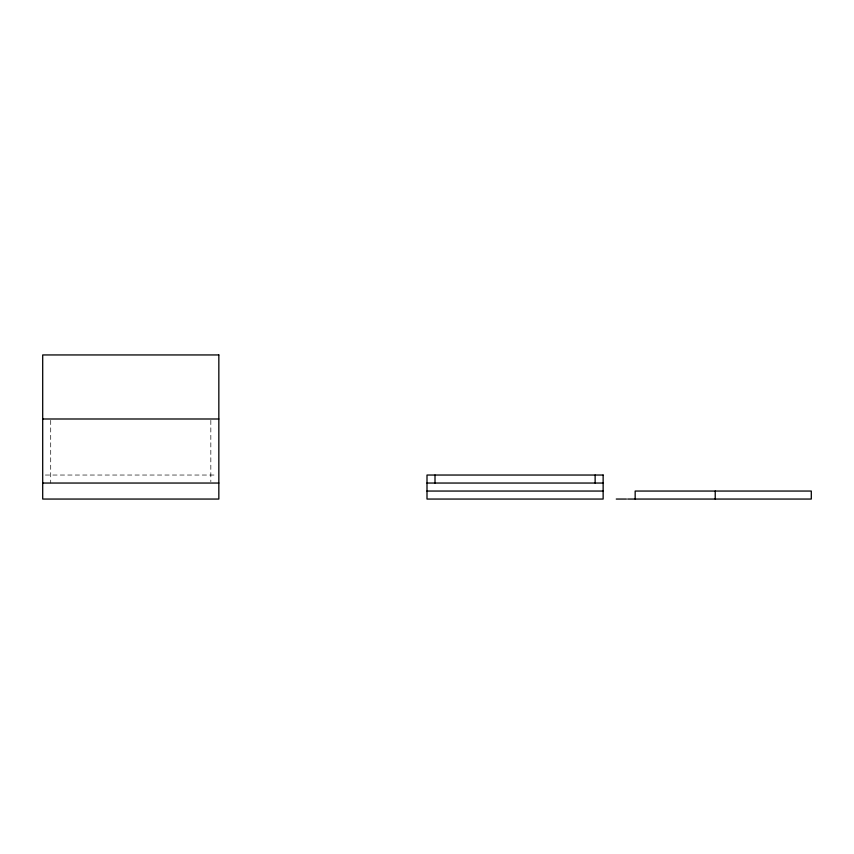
<?xml version="1.0" encoding="UTF-8"?>
<svg xmlns="http://www.w3.org/2000/svg" width="854" height="854" viewBox="0 0 854 854"><rect width="100%" height="100%" fill="white"/><g stroke="black" fill="none" stroke-linecap="round" stroke-linejoin="round"><path stroke-width="0.64" stroke-dasharray="4.27 3.2" d="M45.369 475.037L216.169 475.037M210.831 420.328L210.831 481.709M50.706 420.328L50.706 483.044"/><path stroke-width="1.28" d="M42.7 418.994L218.837 418.994M42.7 483.044L218.837 483.044M427 483.044L603.137 483.044M427 491.05L603.137 491.05M616.268 499.056L626.43 499.056M627.647 499.056L811.3 499.056L811.3 491.05L635.162 491.05L635.162 499.056M715.225 491.05L715.225 499.056M595.131 475.037L595.131 483.044M435.006 475.037L435.006 483.044M218.837 354.944L42.7 354.944L42.7 499.056L218.837 499.056L218.837 354.944M603.137 475.037L427 475.037L427 499.056L603.137 499.056L603.137 475.037"/></g></svg>
